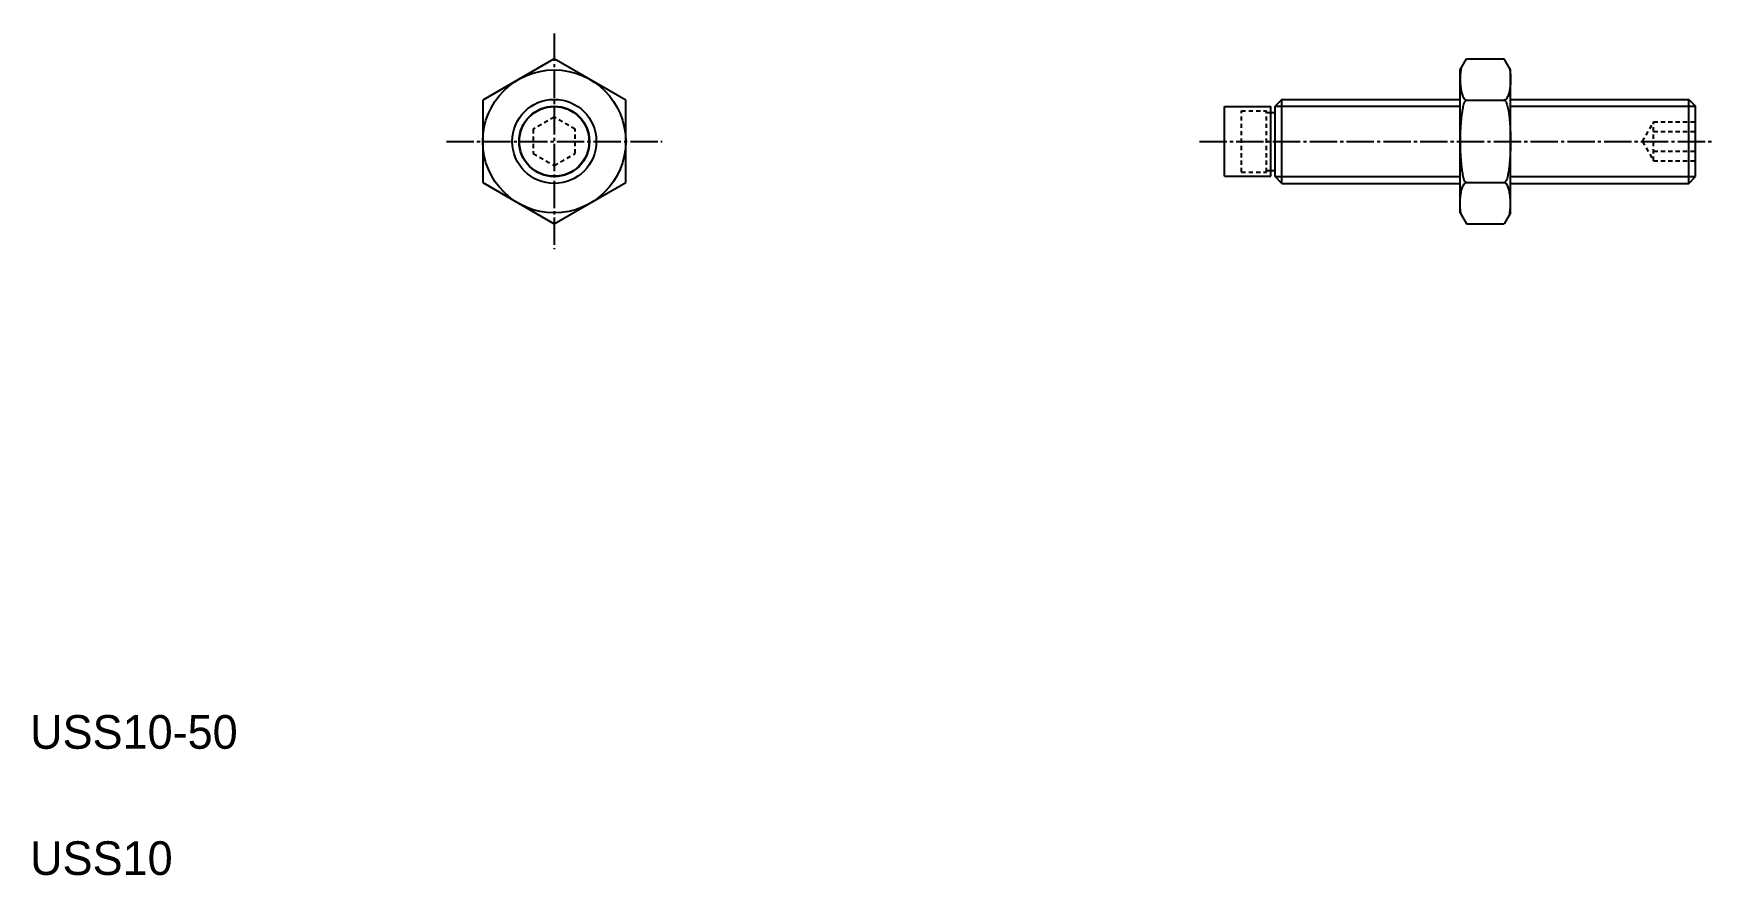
# Model space of a CAD drawing. Extents: x 10 to 210, y 10 to 110.
import ezdxf

# ---------------------------------------------------------------- set-up
doc = ezdxf.new("R2010")
doc.units = 0
doc.header["$LTSCALE"] = 0.25
doc.linetypes.add('CENTER', pattern=[17.5, 13, -1.5, 1.5, -1.5])
doc.linetypes.add('DASHED', pattern=[3.5, 2, -1.5])
doc.layers.get('0').update_dxf_attribs({"linetype": 'CONTINUOUS'})
doc.layers.add('CENTER', color=1, linetype='CENTER')

msp = doc.modelspace()

# ---------------------------------------------------------------- linework, layer by layer
at = {"color": 7, "linetype": 'CONTINUOUS'}
for p, q in [((72.32, 107.02), (63.82, 102.11)), ((80.82, 102.11), (72.32, 107.02)), ((180.02, 105.7), (180.78, 107.02)), ((180.78, 107.02), (185.26, 107.02)), ((186.02, 105.7), (185.26, 107.02)), ((180.02, 88.7), (180.02, 105.7)), ((186.02, 88.7), (186.02, 105.7)), ((63.82, 102.11), (63.82, 92.3)), ((80.82, 92.3), (80.82, 102.11)), ((158.83, 102.2), (158.02, 101.39)), ((158.83, 102.2), (180.02, 102.2)), ((158.83, 92.2), (158.83, 102.2)), ((180.78, 102.11), (185.26, 102.11)), ((186.02, 102.2), (207.21, 102.2)), ((207.21, 92.2), (207.21, 102.2)), ((207.21, 102.2), (208.02, 101.39)), ((152.02, 93.05), (152.02, 101.35)), ((152.02, 101.35), (157.52, 101.35)), ((157.52, 93.05), (157.52, 101.35)), ((157.52, 100.65), (158.02, 100.65)), ((158.02, 93.02), (158.02, 101.39)), ((208.02, 93.02), (208.02, 101.39)), ((63.82, 92.3), (72.32, 87.39)), ((72.32, 87.39), (80.82, 92.3)), ((152.02, 93.05), (157.52, 93.05)), ((157.52, 93.75), (158.02, 93.75)), ((158.83, 92.2), (158.02, 93.02)), ((158.83, 92.2), (180.02, 92.2)), ((180.78, 92.3), (185.26, 92.3)), ((186.02, 92.2), (207.21, 92.2)), ((207.21, 92.2), (208.02, 93.02)), ((180.02, 88.7), (180.78, 87.39)), ((186.02, 88.7), (185.26, 87.39)), ((180.78, 87.39), (185.26, 87.39))]:
    msp.add_line(p, q, dxfattribs=at)
at = {"color": 3, "linetype": 'DASHED'}
for p, q in [((154.02, 93.55), (154.02, 100.85)), ((154.02, 100.85), (157.02, 100.85)), ((157.02, 93.55), (157.02, 100.85)), ((157.02, 100.65), (157.52, 100.65)), ((201.69, 97.2), (203.02, 99.51)), ((203.02, 99.51), (208.02, 99.51)), ((203.02, 94.89), (203.02, 99.51)), ((203.02, 98.36), (208.02, 98.36)), ((201.69, 97.2), (203.02, 94.89)), ((203.02, 96.05), (208.02, 96.05)), ((203.02, 94.89), (208.02, 94.89)), ((154.02, 93.55), (157.02, 93.55)), ((157.02, 93.75), (157.52, 93.75))]:
    msp.add_line(p, q, dxfattribs=at)
at = {"color": 3, "linetype": 'CONTINUOUS'}
for p, q in [((158.02, 101.39), (180.02, 101.39)), ((186.02, 101.39), (208.02, 101.39)), ((158.02, 93.02), (180.02, 93.02)), ((186.02, 93.02), (208.02, 93.02))]:
    msp.add_line(p, q, dxfattribs=at)
for p, q in [((163.52, 93.02), (163.52, 93.02)), ((169.02, 93.02), (169.02, 93.02))]:
    msp.add_line(p, q)
at = {"color": 7, "linetype": 'CONTINUOUS'}
for points in [[(180.15, 105.92, 0.01183), (180.1, 105.67, 0.010156), (180.07, 105.42, 0.009085), (180.04, 105.17, 0.008445), (180.03, 104.91, 0.008135), (180.02, 104.66, 0.008009), (180.02, 104.4, 0.008153), (180.03, 104.15, 0.008573), (180.05, 103.9, 0.009326), (180.07, 103.64, 0.010555), (180.11, 103.39, 0.012491), (180.16, 103.14, 0.015696), (180.22, 102.9, 0.021646), (180.3, 102.65, 0.034421), (180.41, 102.42, 0.070464), (180.56, 102.22, 0.200137), (180.78, 102.11)], [(185.89, 105.92, -0.01183), (185.94, 105.67, -0.010156), (185.97, 105.42, -0.009085), (186, 105.17, -0.008445), (186.01, 104.91, -0.008135), (186.02, 104.66, -0.008009), (186.02, 104.4, -0.008153), (186.01, 104.15, -0.008573), (185.99, 103.9, -0.009326), (185.96, 103.64, -0.010555), (185.93, 103.39, -0.012491), (185.88, 103.14, -0.015696), (185.82, 102.9, -0.021646), (185.74, 102.65, -0.034421), (185.63, 102.42, -0.070464), (185.48, 102.22, -0.200137), (185.26, 102.11)], [(180.78, 102.11, 0.220972), (180.44, 101.61, 0.028745), (180.3, 100.99, 0.01386), (180.2, 100.37, 0.009127), (180.13, 99.74, 0.006995), (180.08, 99.11, 0.005881), (180.04, 98.48, 0.005292), (180.03, 97.84, 0.005032), (180.02, 97.21, 0.00503), (180.02, 96.57, 0.005279), (180.04, 95.94, 0.005876), (180.08, 95.31, 0.00698), (180.13, 94.68, 0.009112), (180.2, 94.05, 0.01384), (180.29, 93.42, 0.02861), (180.44, 92.8, 0.220523), (180.78, 92.3)], [(185.26, 102.11, -0.220972), (185.59, 101.61, -0.028745), (185.74, 100.99, -0.01386), (185.84, 100.37, -0.009127), (185.91, 99.74, -0.006995), (185.96, 99.11, -0.005881), (185.99, 98.48, -0.005292), (186.01, 97.84, -0.005032), (186.02, 97.21, -0.00503), (186.01, 96.57, -0.005279), (185.99, 95.94, -0.005876), (185.96, 95.31, -0.00698), (185.91, 94.68, -0.009112), (185.84, 94.05, -0.01384), (185.74, 93.42, -0.02861), (185.6, 92.8, -0.220523), (185.26, 92.3)], [(180.15, 88.49, -0.01183), (180.1, 88.74, -0.010156), (180.07, 88.99, -0.009085), (180.04, 89.24, -0.008445), (180.03, 89.5, -0.008135), (180.02, 89.75, -0.008009), (180.02, 90, -0.008153), (180.03, 90.26, -0.008573), (180.05, 90.51, -0.009326), (180.07, 90.76, -0.010555), (180.11, 91.02, -0.012491), (180.16, 91.27, -0.015696), (180.22, 91.51, -0.021646), (180.3, 91.75, -0.034421), (180.41, 91.99, -0.070464), (180.56, 92.19, -0.200137), (180.78, 92.3)], [(185.89, 88.49, 0.01183), (185.94, 88.74, 0.010156), (185.97, 88.99, 0.009085), (186, 89.24, 0.008445), (186.01, 89.5, 0.008135), (186.02, 89.75, 0.008009), (186.02, 90, 0.008153), (186.01, 90.26, 0.008573), (185.99, 90.51, 0.009326), (185.96, 90.76, 0.010555), (185.93, 91.02, 0.012491), (185.88, 91.27, 0.015696), (185.82, 91.51, 0.021646), (185.74, 91.75, 0.034421), (185.63, 91.99, 0.070464), (185.48, 92.19, 0.200137), (185.26, 92.3)]]:
    msp.add_lwpolyline(points, format="xyb", dxfattribs=at)
at = {"color": 3, "linetype": 'DASHED'}
msp.add_lwpolyline([(69.82, 95.76), (72.32, 94.32), (74.82, 95.76), (74.82, 98.65), (72.32, 100.09), (69.82, 98.65)], close=True, dxfattribs=at)
at = {"color": 7, "linetype": 'CONTINUOUS'}
for radius in [8.5, 5]:
    msp.add_circle((72.32, 97.2), radius, dxfattribs=at)
at = {"color": 3, "linetype": 'CONTINUOUS'}
msp.add_circle((72.32, 97.2), 4.19, dxfattribs=at)
msp.add_circle((72.32, 97.2), 4.15)
at = {"layer": 'CENTER', "color": 1, "linetype": 'CENTER'}
for p, q in [((72.32, 110.02), (72.32, 84.39)), ((59.5, 97.2), (85.13, 97.2)), ((149.02, 97.2), (210.02, 97.2))]:
    msp.add_line(p, q, dxfattribs=at)

# ---------------------------------------------------------------- texts
for s, p in [('USS10-50', (10, 25)), ('USS10', (10, 10))]:
    msp.add_text(s, height=4).set_placement(p)

doc.saveas('drawing.dxf')
